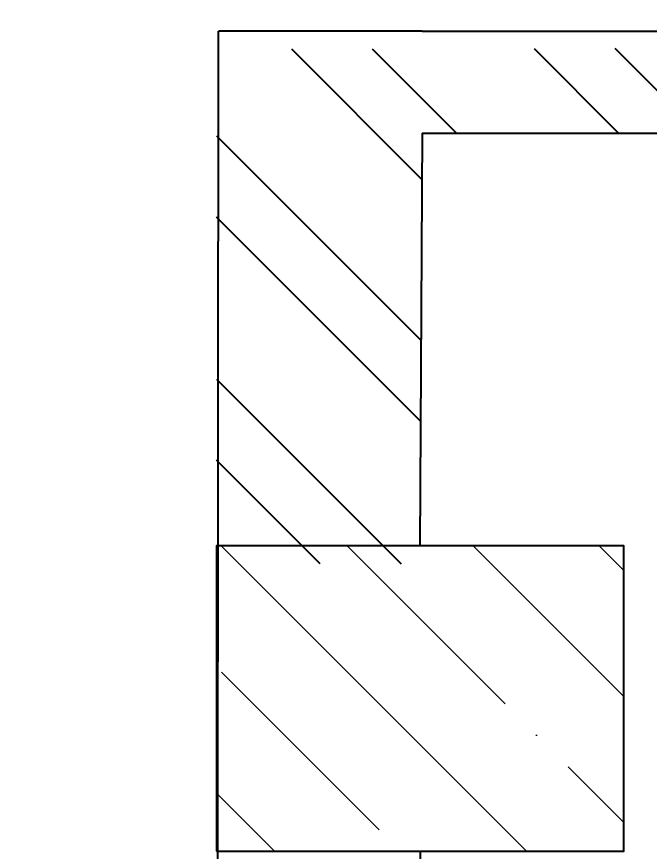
# Model space of a CAD drawing. Header units: millimetres. Extents: x 322668 to 332469, y 13187 to 20117.
# Drawn here: x 327588.5 to 327650.6, y 15585.5 to 15667.4 of the extents above; entities that cross this region are included whole.
import ezdxf

# ---------------------------------------------------------------- set-up
doc = ezdxf.new("R2010")
doc.units = ezdxf.units.MM
doc.header["$LTSCALE"] = 50
doc.header["$MEASUREMENT"] = 0
doc.header["$PDMODE"] = 3
doc.header["$PDSIZE"] = -0.5
doc.layers.get('0').update_dxf_attribs({"linetype": 'CONTINUOUS'})
doc.layers.get('DEFPOINTS').update_dxf_attribs({"linetype": 'CONTINUOUS'})
for name, color, linetype in [('MIM_BA', 3, 'CONTINUOUS'), ('MIM_DUVAR', 4, 'CONTINUOUS'), ('MIM_OLCU-DIS', 1, 'CONTINUOUS'), ('MIM_TARAMA', 8, 'CONTINUOUS')]:
    doc.layers.add(name, color=color, linetype=linetype)
doc.layers.add('Tarama', color=252, linetype='CONTINUOUS', lineweight=20)
doc.styles.add('OLCU', font='TSIMPLEX.SHX', dxfattribs={"width": 0.7})
doc.dimstyles.new('200-OLCU-DIŞ', dxfattribs={"dimtxt": 30, "dimasz": 10, "dimexe": 0, "dimexo": 0, "dimgap": 10, "dimtad": 1, "dimdec": 1, "dimdsep": 46, "dimtxsty": 'OLCU', "dimblk1": 'DOT', "dimblk2": 'DOT', "dimsah": 1, "dimcen": 0, "dimclrd": 7, "dimclre": 7, "dimclrt": 4, "dimadec": 0, "dimazin": 0, "dimtfac": 1, "dimtdec": 1, "dimtix": 1, "dimtmove": 2, "dimatfit": 3, "dimldrblk": 'DOT', "dimfxl": 0, "dimtolj": 1, "dimarcsym": 0})

# ---------------------------------------------------------------- blocks, each defined once
blk = doc.blocks.new('_DOT')
at = {"color": 0, "linetype": 'ByBlock'}
blk.add_line((-0.5, 0), (-1, 0), dxfattribs=at)
at = {"color": 0, "linetype": 'ByBlock', "const_width": 0.5}
blk.add_lwpolyline([(-0.25, 0, 1), (0.25, 0, 1)], format="xyb", close=True, dxfattribs=at)
blk = doc.blocks.new('*D159')
at = {"layer": 'DEFPOINTS', "color": 0}
for p in [(329577.746, 18407.964, -57.501), (327588.544, 14892.995), (330092.587, 14892.995)]:
    blk.add_point(p, dxfattribs=at)
at = {"layer": 'MIM_OLCU-DIS', "color": 7, "lineweight": -2}
for p, q in [((330052.834, 18407.964), (330092.587, 18407.964)), ((330092.587, 18397.964), (330092.587, 14902.995)), ((330052.587, 14892.995), (330092.587, 14892.995))]:
    blk.add_line(p, q, dxfattribs=at)
at = {"layer": 'MIM_OLCU-DIS', "color": 7, "lineweight": -2, "xscale": 10, "yscale": 10, "zscale": 10}
for p, rotation in [((330092.587, 18407.964), 90), ((330092.587, 14892.995), 270)]:
    blk.add_blockref('_DOT', p, dxfattribs=dict(at, rotation=rotation))
at = {"layer": 'MIM_OLCU-DIS', "color": 4, "insert": (330067.587, 16650.479), "char_height": 30, "attachment_point": 5, "rotation": 90, "style": 'OLCU'}
blk.add_mtext('\\A1;3515', dxfattribs=at)

msp = doc.modelspace()

# ---------------------------------------------------------------- hatches: boundary and pattern name
at = {"layer": 'MIM_TARAMA'}
h = msp.add_hatch(dxfattribs=at)
h.set_pattern_fill('ANSI32', color=256, scale=45, angle=270)
h.set_pattern_definition([(315, (-29775.514, 5926.281), (11.9324269, 11.9324269), []), (315, (-29775.514, 5918.326), (11.9324269, 11.9324269), [])])
h.paths.add_polyline_path([(327628.111, 15613.696), (327628.339, 15655.983), (328415.144, 15655.983), (328415.144, 15665.983), (327608.144, 15664.215), (327608.144, 15613.696)])
at = {"layer": 'Tarama', "ltscale": 0.5}
h = msp.add_hatch(dxfattribs=at)
h.set_pattern_fill('ANSI35', color=256, scale=70, angle=-90)
h.set_pattern_definition([(315, (-29775.514, 5926.281), (12.3743687, 12.3743687), []), (315, (-29775.514, 5913.907), (12.3743687, 12.3743687), [21.875, -4.375, 0, -4.375])])
h.paths.add_polyline_path([(327648.144, 15585.464), (327648.144, 15615.464), (327608.144, 15615.464), (327608.144, 15585.464)])

# ---------------------------------------------------------------- linework, layer by layer
at = {"layer": 'MIM_BA', "elevation": -417.5}
msp.add_lwpolyline([(327608.144, 15585.464), (327648.144, 15585.464), (327648.144, 15615.464), (327608.144, 15615.464), (327608.144, 15585.464)], dxfattribs=at)
at = {"layer": 'MIM_DUVAR'}
for p, q in [((327608.144, 15257.964, -365), (327608.339, 15665.983, -310)), ((327628.339, 15665.983, -310), (327608.339, 15665.983, -310)), ((327628.339, 15665.983, -350), (328415.144, 15665.983, -15.559)), ((327628.339, 15655.983, -350), (327628.111, 15615.464, -367.574)), ((327628.339, 15655.983, -350), (328415.144, 15655.983, -15.559)), ((327628.144, 15585.464, -313.728), (327628.144, 15247.964))]:
    msp.add_line(p, q, dxfattribs=at)

# ---------------------------------------------------------------- dimensions: what is measured, and where the dimension line sits
at = {"layer": 'MIM_OLCU-DIS', "color": 22}
dim = msp.add_linear_dim(base=(330092.587, 14892.995), p1=(329577.746, 18407.964, -57.501), p2=(327588.544, 14892.995), angle=270, dimstyle='200-OLCU-DIŞ', dxfattribs=at)
dim.commit()
dim.dimension.update_dxf_attribs({"geometry": '*D159', "text_midpoint": (330067.587, 16650.479)})

doc.saveas('drawing.dxf')
